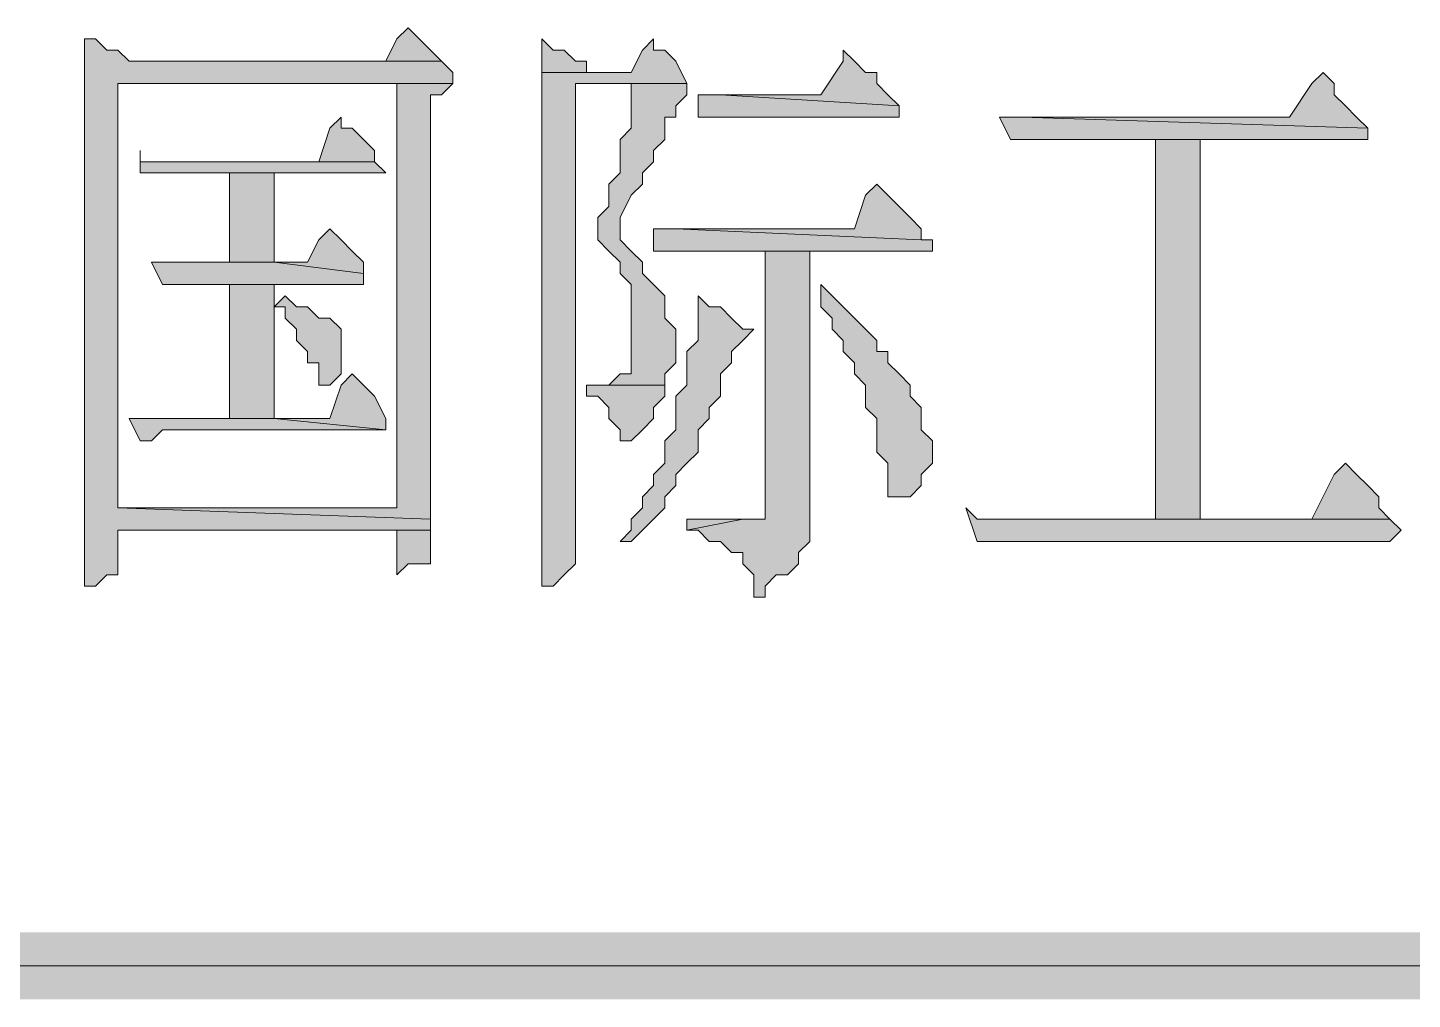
# Model space of a CAD drawing. Header units: millimetres. Extents: x 6 to 291, y 4 to 206.
# Drawn here: x 108.16 to 113.41, y 8.64 to 12.32 of the extents above; entities that cross this region are included whole.
import ezdxf

# ---------------------------------------------------------------- set-up
doc = ezdxf.new("R2010")
doc.units = ezdxf.units.MM
doc.layers.add('C00-00-00', color=7, linetype='Continuous')

msp = doc.modelspace()

# ---------------------------------------------------------------- hatches: boundary and pattern name
at = {"layer": 'C00-00-00'}
h = msp.add_hatch(color=256, dxfattribs=at)
h.dxf.hatch_style = 2
h.paths.add_polyline_path([(109.600997, 12.318999), (109.558664, 12.276666), (109.516331, 12.191999), (108.542664, 12.191999), (109.727997, 12.191999), (109.685664, 12.234333), (109.643331, 12.276666)])
h = msp.add_hatch(color=256, dxfattribs=at)
h.dxf.hatch_style = 2
h.paths.add_polyline_path([(109.600997, 12.318999), (109.558664, 12.276666), (109.516331, 12.191999), (108.542664, 12.191999), (109.727997, 12.191999), (109.685664, 12.234333), (109.643331, 12.276666)])
h = msp.add_hatch(color=256, dxfattribs=at)
h.dxf.hatch_style = 2
h.paths.add_polyline_path([(108.373335, 12.276673), (108.373335, 10.20234), (108.415668, 10.20234), (108.458002, 10.244673), (108.500335, 10.244673), (108.500335, 10.287006), (108.500335, 10.414006), (109.558668, 10.414006), (109.685668, 10.414006), (109.685668, 10.45634), (108.500335, 10.498673), (108.500335, 12.10734), (109.558668, 12.10734), (109.770335, 12.10734), (109.770335, 12.149673), (109.728002, 12.192006), (108.542668, 12.192006), (108.500335, 12.23434), (108.458002, 12.23434), (108.415668, 12.276673)])
h = msp.add_hatch(color=256, dxfattribs=at)
h.dxf.hatch_style = 2
h.paths.add_polyline_path([(108.373335, 12.276673), (108.373335, 10.20234), (108.415668, 10.20234), (108.458002, 10.244673), (108.500335, 10.244673), (108.500335, 10.287006), (108.500335, 10.414006), (109.558668, 10.414006), (109.685668, 10.414006), (109.685668, 10.45634), (108.500335, 10.498673), (108.500335, 12.10734), (109.558668, 12.10734), (109.770335, 12.10734), (109.770335, 12.149673), (109.728002, 12.192006), (108.542668, 12.192006), (108.500335, 12.23434), (108.458002, 12.23434), (108.415668, 12.276673)])
h = msp.add_hatch(color=256, dxfattribs=at)
h.dxf.hatch_style = 2
h.paths.add_polyline_path([(110.109001, 12.276673), (110.109001, 12.149673), (110.278334, 12.149673), (110.278334, 12.192006), (110.236001, 12.192006), (110.193668, 12.23434), (110.151334, 12.23434)])
h = msp.add_hatch(color=256, dxfattribs=at)
h.dxf.hatch_style = 2
h.paths.add_polyline_path([(110.109001, 12.276673), (110.109001, 12.149673), (110.278334, 12.149673), (110.278334, 12.192006), (110.236001, 12.192006), (110.193668, 12.23434), (110.151334, 12.23434)])
h = msp.add_hatch(color=256, dxfattribs=at)
h.dxf.hatch_style = 2
h.paths.add_polyline_path([(110.532336, 12.276673), (110.490003, 12.23434), (110.447669, 12.149673), (110.278336, 12.149673), (110.109003, 12.149673), (110.109003, 10.20234), (110.151336, 10.20234), (110.193669, 10.244673), (110.236003, 10.287006), (110.236003, 12.10734), (110.447669, 12.10734), (110.659336, 12.10734), (110.617003, 12.192006), (110.574669, 12.23434), (110.532336, 12.23434)])
h = msp.add_hatch(color=256, dxfattribs=at)
h.dxf.hatch_style = 2
h.paths.add_polyline_path([(110.532336, 12.276673), (110.490003, 12.23434), (110.447669, 12.149673), (110.278336, 12.149673), (110.109003, 12.149673), (110.109003, 10.20234), (110.151336, 10.20234), (110.193669, 10.244673), (110.236003, 10.287006), (110.236003, 12.10734), (110.447669, 12.10734), (110.659336, 12.10734), (110.617003, 12.192006), (110.574669, 12.23434), (110.532336, 12.23434)])
h = msp.add_hatch(color=256, dxfattribs=at)
h.dxf.hatch_style = 2
h.paths.add_polyline_path([(111.252003, 12.234331), (111.252003, 12.191997), (111.167336, 12.064997), (110.786336, 12.064997), (111.46367, 12.022664), (111.421336, 12.064997), (111.379003, 12.107331), (111.379003, 12.149664), (111.33667, 12.149664), (111.294336, 12.191997)])
h = msp.add_hatch(color=256, dxfattribs=at)
h.dxf.hatch_style = 2
h.paths.add_polyline_path([(111.252003, 12.234331), (111.252003, 12.191997), (111.167336, 12.064997), (110.786336, 12.064997), (111.46367, 12.022664), (111.421336, 12.064997), (111.379003, 12.107331), (111.379003, 12.149664), (111.33667, 12.149664), (111.294336, 12.191997)])
h = msp.add_hatch(color=256, dxfattribs=at)
h.dxf.hatch_style = 2
h.paths.add_polyline_path([(113.072329, 12.149662), (113.029996, 12.107329), (112.945329, 11.980329), (111.929329, 11.980329), (113.241663, 11.937995), (113.199329, 11.980329), (113.156996, 12.022662), (113.114663, 12.064995), (113.114663, 12.107329)])
h = msp.add_hatch(color=256, dxfattribs=at)
h.dxf.hatch_style = 2
h.paths.add_polyline_path([(113.072329, 12.149662), (113.029996, 12.107329), (112.945329, 11.980329), (111.929329, 11.980329), (113.241663, 11.937995), (113.199329, 11.980329), (113.156996, 12.022662), (113.114663, 12.064995), (113.114663, 12.107329)])
h = msp.add_hatch(color=256, dxfattribs=at)
h.dxf.hatch_style = 2
h.paths.add_polyline_path([(109.770335, 12.107336), (109.558668, 12.107336), (109.558668, 10.498669), (108.500335, 10.498669), (109.685668, 10.456336), (109.685668, 12.065002), (109.728001, 12.065002)])
h = msp.add_hatch(color=256, dxfattribs=at)
h.dxf.hatch_style = 2
h.paths.add_polyline_path([(109.770335, 12.107336), (109.558668, 12.107336), (109.558668, 10.498669), (108.500335, 10.498669), (109.685668, 10.456336), (109.685668, 12.065002), (109.728001, 12.065002)])
h = msp.add_hatch(color=256, dxfattribs=at)
h.dxf.hatch_style = 2
h.paths.add_polyline_path([(110.659331, 12.107336), (110.447664, 12.107336), (110.447664, 12.065002), (110.447664, 12.022669), (110.447664, 11.980336), (110.447664, 11.938002), (110.405331, 11.895669), (110.405331, 11.853336), (110.405331, 11.811002), (110.405331, 11.768669), (110.362997, 11.726336), (110.362997, 11.684002), (110.362997, 11.641669), (110.320664, 11.599336), (110.320664, 11.514669), (110.362997, 11.472336), (110.405331, 11.430002), (110.405331, 11.387669), (110.447664, 11.345336), (110.447664, 11.303002), (110.447664, 11.260669), (110.447664, 11.133669), (110.447664, 11.091336), (110.447664, 11.049002), (110.447664, 11.006669), (110.405331, 11.006669), (110.362997, 10.964336), (110.320664, 10.964336), (110.574664, 10.964336), (110.574664, 11.006669), (110.616997, 11.049002), (110.616997, 11.176002), (110.574664, 11.218336), (110.574664, 11.260669), (110.574664, 11.303002), (110.532331, 11.345336), (110.489997, 11.387669), (110.489997, 11.430002), (110.447664, 11.472336), (110.405331, 11.514669), (110.405331, 11.557002), (110.405331, 11.599336), (110.447664, 11.684002), (110.489997, 11.726336), (110.489997, 11.768669), (110.532331, 11.811002), (110.532331, 11.853336), (110.574664, 11.895669), (110.574664, 11.938002), (110.574664, 11.980336), (110.616997, 11.980336), (110.616997, 12.022669), (110.659331, 12.065002)])
h = msp.add_hatch(color=256, dxfattribs=at)
h.dxf.hatch_style = 2
h.paths.add_polyline_path([(110.659331, 12.107336), (110.447664, 12.107336), (110.447664, 12.065002), (110.447664, 12.022669), (110.447664, 11.980336), (110.447664, 11.938002), (110.405331, 11.895669), (110.405331, 11.853336), (110.405331, 11.811002), (110.405331, 11.768669), (110.362997, 11.726336), (110.362997, 11.684002), (110.362997, 11.641669), (110.320664, 11.599336), (110.320664, 11.514669), (110.362997, 11.472336), (110.405331, 11.430002), (110.405331, 11.387669), (110.447664, 11.345336), (110.447664, 11.303002), (110.447664, 11.260669), (110.447664, 11.133669), (110.447664, 11.091336), (110.447664, 11.049002), (110.447664, 11.006669), (110.405331, 11.006669), (110.362997, 10.964336), (110.320664, 10.964336), (110.574664, 10.964336), (110.574664, 11.006669), (110.616997, 11.049002), (110.616997, 11.176002), (110.574664, 11.218336), (110.574664, 11.260669), (110.574664, 11.303002), (110.532331, 11.345336), (110.489997, 11.387669), (110.489997, 11.430002), (110.447664, 11.472336), (110.405331, 11.514669), (110.405331, 11.557002), (110.405331, 11.599336), (110.447664, 11.684002), (110.489997, 11.726336), (110.489997, 11.768669), (110.532331, 11.811002), (110.532331, 11.853336), (110.574664, 11.895669), (110.574664, 11.938002), (110.574664, 11.980336), (110.616997, 11.980336), (110.616997, 12.022669), (110.659331, 12.065002)])
h = msp.add_hatch(color=256, dxfattribs=at)
h.dxf.hatch_style = 2
h.paths.add_polyline_path([(110.701665, 12.06501), (110.701665, 11.980343), (111.421332, 11.980343), (111.463665, 11.980343), (111.463665, 12.022676), (110.786332, 12.06501)])
h = msp.add_hatch(color=256, dxfattribs=at)
h.dxf.hatch_style = 2
h.paths.add_polyline_path([(110.701665, 12.06501), (110.701665, 11.980343), (111.421332, 11.980343), (111.463665, 11.980343), (111.463665, 12.022676), (110.786332, 12.06501)])
h = msp.add_hatch(color=256, dxfattribs=at)
h.dxf.hatch_style = 2
h.paths.add_polyline_path([(109.347, 11.980341), (109.304666, 11.938008), (109.262333, 11.811008), (108.669666, 11.811008), (109.474, 11.811008), (109.474, 11.853341), (109.431666, 11.895674), (109.389333, 11.938008), (109.347, 11.938008)])
h = msp.add_hatch(color=256, dxfattribs=at)
h.dxf.hatch_style = 2
h.paths.add_polyline_path([(109.347, 11.980341), (109.304666, 11.938008), (109.262333, 11.811008), (108.669666, 11.811008), (109.474, 11.811008), (109.474, 11.853341), (109.431666, 11.895674), (109.389333, 11.938008), (109.347, 11.938008)])
h = msp.add_hatch(color=256, dxfattribs=at)
h.dxf.hatch_style = 2
h.paths.add_polyline_path([(111.844667, 11.980341), (111.887, 11.895674), (111.929334, 11.895674), (111.971667, 11.895674), (113.241667, 11.895674), (113.241667, 11.938008), (111.929334, 11.980341), (111.887, 11.980341)])
h = msp.add_hatch(color=256, dxfattribs=at)
h.dxf.hatch_style = 2
h.paths.add_polyline_path([(111.844667, 11.980341), (111.887, 11.895674), (111.929334, 11.895674), (111.971667, 11.895674), (113.241667, 11.895674), (113.241667, 11.938008), (111.929334, 11.980341), (111.887, 11.980341)])
h = msp.add_hatch(color=256, dxfattribs=at)
h.dxf.hatch_style = 2
h.paths.add_polyline_path([(112.606668, 11.895672), (112.437331, 11.895672), (112.437331, 10.456338), (111.802333, 10.456338), (112.606668, 10.456338)])
h = msp.add_hatch(color=256, dxfattribs=at)
h.dxf.hatch_style = 2
h.paths.add_polyline_path([(112.606668, 11.895672), (112.437331, 11.895672), (112.437331, 10.456338), (111.802333, 10.456338), (112.606668, 10.456338)])
h = msp.add_hatch(color=256, dxfattribs=at)
h.dxf.hatch_style = 2
h.paths.add_polyline_path([(108.584998, 11.85333), (108.584998, 11.768663), (109.473998, 11.768663), (109.516332, 11.768663), (109.473998, 11.810997), (108.669665, 11.810997), (108.584998, 11.810997)])
h = msp.add_hatch(color=256, dxfattribs=at)
h.dxf.hatch_style = 2
h.paths.add_polyline_path([(108.584998, 11.85333), (108.584998, 11.768663), (109.473998, 11.768663), (109.516332, 11.768663), (109.473998, 11.810997), (108.669665, 11.810997), (108.584998, 11.810997)])
h = msp.add_hatch(color=256, dxfattribs=at)
h.dxf.hatch_style = 2
h.paths.add_polyline_path([(109.093002, 11.768661), (108.923665, 11.768661), (108.923665, 11.430003), (108.712001, 11.430003), (109.093002, 11.430003)])
h = msp.add_hatch(color=256, dxfattribs=at)
h.dxf.hatch_style = 2
h.paths.add_polyline_path([(109.093002, 11.768661), (108.923665, 11.768661), (108.923665, 11.430003), (108.712001, 11.430003), (109.093002, 11.430003)])
h = msp.add_hatch(color=256, dxfattribs=at)
h.dxf.hatch_style = 2
h.paths.add_polyline_path([(111.378998, 11.726335), (111.336664, 11.684002), (111.294331, 11.557002), (110.616998, 11.557002), (111.548331, 11.514669), (111.548331, 11.557002), (111.505998, 11.599335), (111.463664, 11.641669), (111.421331, 11.684002)])
h = msp.add_hatch(color=256, dxfattribs=at)
h.dxf.hatch_style = 2
h.paths.add_polyline_path([(111.378998, 11.726335), (111.336664, 11.684002), (111.294331, 11.557002), (110.616998, 11.557002), (111.548331, 11.514669), (111.548331, 11.557002), (111.505998, 11.599335), (111.463664, 11.641669), (111.421331, 11.684002)])
h = msp.add_hatch(color=256, dxfattribs=at)
h.dxf.hatch_style = 2
h.paths.add_polyline_path([(109.304665, 11.556998), (109.262332, 11.514665), (109.219999, 11.429998), (109.092999, 11.429998), (109.431665, 11.387665), (109.431665, 11.429998), (109.389332, 11.472331), (109.346999, 11.514665)])
h = msp.add_hatch(color=256, dxfattribs=at)
h.dxf.hatch_style = 2
h.paths.add_polyline_path([(109.304665, 11.556998), (109.262332, 11.514665), (109.219999, 11.429998), (109.092999, 11.429998), (109.431665, 11.387665), (109.431665, 11.429998), (109.389332, 11.472331), (109.346999, 11.514665)])
h = msp.add_hatch(color=256, dxfattribs=at)
h.dxf.hatch_style = 2
h.paths.add_polyline_path([(110.532336, 11.556998), (110.532336, 11.472331), (111.548336, 11.472331), (111.590669, 11.472331), (111.590669, 11.514665), (111.548336, 11.514665), (110.617003, 11.556998)])
h = msp.add_hatch(color=256, dxfattribs=at)
h.dxf.hatch_style = 2
h.paths.add_polyline_path([(110.532336, 11.556998), (110.532336, 11.472331), (111.548336, 11.472331), (111.590669, 11.472331), (111.590669, 11.514665), (111.548336, 11.514665), (110.617003, 11.556998)])
h = msp.add_hatch(color=256, dxfattribs=at)
h.dxf.hatch_style = 2
h.paths.add_polyline_path([(111.125, 11.472329), (110.955667, 11.472329), (110.955667, 10.498663), (110.955667, 10.456329), (110.871, 10.456329), (110.659333, 10.413996), (110.701667, 10.413996), (110.744, 10.371663), (110.786333, 10.371663), (110.828667, 10.329329), (110.871, 10.329329), (110.871, 10.286996), (110.913333, 10.244663), (110.913333, 10.202329), (110.913333, 10.159996), (110.955667, 10.159996), (110.955667, 10.202329), (110.998, 10.244663), (111.040333, 10.244663), (111.082667, 10.286996), (111.082667, 10.329329), (111.125, 10.371663)])
h = msp.add_hatch(color=256, dxfattribs=at)
h.dxf.hatch_style = 2
h.paths.add_polyline_path([(111.125, 11.472329), (110.955667, 11.472329), (110.955667, 10.498663), (110.955667, 10.456329), (110.871, 10.456329), (110.659333, 10.413996), (110.701667, 10.413996), (110.744, 10.371663), (110.786333, 10.371663), (110.828667, 10.329329), (110.871, 10.329329), (110.871, 10.286996), (110.913333, 10.244663), (110.913333, 10.202329), (110.913333, 10.159996), (110.955667, 10.159996), (110.955667, 10.202329), (110.998, 10.244663), (111.040333, 10.244663), (111.082667, 10.286996), (111.082667, 10.329329), (111.125, 10.371663)])
h = msp.add_hatch(color=256, dxfattribs=at)
h.dxf.hatch_style = 2
h.paths.add_polyline_path([(108.627333, 11.430003), (108.669666, 11.345336), (108.711999, 11.345336), (109.431666, 11.345336), (109.431666, 11.38767), (109.092999, 11.430003)])
h = msp.add_hatch(color=256, dxfattribs=at)
h.dxf.hatch_style = 2
h.paths.add_polyline_path([(108.627333, 11.430003), (108.669666, 11.345336), (108.711999, 11.345336), (109.431666, 11.345336), (109.431666, 11.38767), (109.092999, 11.430003)])
h = msp.add_hatch(color=256, dxfattribs=at)
h.dxf.hatch_style = 2
h.paths.add_polyline_path([(109.093002, 11.345334), (108.923665, 11.345334), (108.923665, 10.837339), (108.627333, 10.837339), (109.093002, 10.837339)])
h = msp.add_hatch(color=256, dxfattribs=at)
h.dxf.hatch_style = 2
h.paths.add_polyline_path([(109.093002, 11.345334), (108.923665, 11.345334), (108.923665, 10.837339), (108.627333, 10.837339), (109.093002, 10.837339)])
h = msp.add_hatch(color=256, dxfattribs=at)
h.dxf.hatch_style = 2
h.paths.add_polyline_path([(109.135336, 11.303008), (109.093003, 11.260675), (109.135336, 11.260675), (109.135336, 11.218342), (109.17767, 11.176008), (109.17767, 11.133675), (109.220003, 11.091342), (109.220003, 11.049008), (109.262336, 11.049008), (109.262336, 11.006675), (109.262336, 10.964342), (109.30467, 10.964342), (109.347003, 11.006675), (109.347003, 11.133675), (109.347003, 11.176008), (109.30467, 11.218342), (109.262336, 11.218342), (109.220003, 11.260675), (109.17767, 11.260675)])
h = msp.add_hatch(color=256, dxfattribs=at)
h.dxf.hatch_style = 2
h.paths.add_polyline_path([(109.135336, 11.303008), (109.093003, 11.260675), (109.135336, 11.260675), (109.135336, 11.218342), (109.17767, 11.176008), (109.17767, 11.133675), (109.220003, 11.091342), (109.220003, 11.049008), (109.262336, 11.049008), (109.262336, 11.006675), (109.262336, 10.964342), (109.30467, 10.964342), (109.347003, 11.006675), (109.347003, 11.133675), (109.347003, 11.176008), (109.30467, 11.218342), (109.262336, 11.218342), (109.220003, 11.260675), (109.17767, 11.260675)])
h = msp.add_hatch(color=256, dxfattribs=at)
h.dxf.hatch_style = 2
h.paths.add_polyline_path([(110.701665, 11.303008), (110.701665, 11.218342), (110.701665, 11.176008), (110.701665, 11.133675), (110.659332, 11.091342), (110.659332, 11.049008), (110.659332, 11.006675), (110.659332, 10.964342), (110.616998, 10.922008), (110.616998, 10.879675), (110.616998, 10.837342), (110.616998, 10.795008), (110.574665, 10.752675), (110.574665, 10.710342), (110.574665, 10.668008), (110.532332, 10.625675), (110.532332, 10.583342), (110.489998, 10.541008), (110.489998, 10.498675), (110.447665, 10.456342), (110.447665, 10.414008), (110.405332, 10.371675), (110.447665, 10.371675), (110.489998, 10.414008), (110.532332, 10.456342), (110.574665, 10.498675), (110.574665, 10.541008), (110.616998, 10.583342), (110.616998, 10.625675), (110.659332, 10.668008), (110.701665, 10.710342), (110.701665, 10.752675), (110.701665, 10.795008), (110.743998, 10.837342), (110.743998, 10.879675), (110.786332, 10.922008), (110.786332, 10.964342), (110.786332, 11.006675), (110.828665, 11.049008), (110.828665, 11.091342), (110.870998, 11.133675), (110.913332, 11.176008), (110.870998, 11.176008), (110.828665, 11.218342), (110.786332, 11.260675), (110.743998, 11.260675)])
h = msp.add_hatch(color=256, dxfattribs=at)
h.dxf.hatch_style = 2
h.paths.add_polyline_path([(110.701665, 11.303008), (110.701665, 11.218342), (110.701665, 11.176008), (110.701665, 11.133675), (110.659332, 11.091342), (110.659332, 11.049008), (110.659332, 11.006675), (110.659332, 10.964342), (110.616998, 10.922008), (110.616998, 10.879675), (110.616998, 10.837342), (110.616998, 10.795008), (110.574665, 10.752675), (110.574665, 10.710342), (110.574665, 10.668008), (110.532332, 10.625675), (110.532332, 10.583342), (110.489998, 10.541008), (110.489998, 10.498675), (110.447665, 10.456342), (110.447665, 10.414008), (110.405332, 10.371675), (110.447665, 10.371675), (110.489998, 10.414008), (110.532332, 10.456342), (110.574665, 10.498675), (110.574665, 10.541008), (110.616998, 10.583342), (110.616998, 10.625675), (110.659332, 10.668008), (110.701665, 10.710342), (110.701665, 10.752675), (110.701665, 10.795008), (110.743998, 10.837342), (110.743998, 10.879675), (110.786332, 10.922008), (110.786332, 10.964342), (110.786332, 11.006675), (110.828665, 11.049008), (110.828665, 11.091342), (110.870998, 11.133675), (110.913332, 11.176008), (110.870998, 11.176008), (110.828665, 11.218342), (110.786332, 11.260675), (110.743998, 11.260675)])
h = msp.add_hatch(color=256, dxfattribs=at)
h.dxf.hatch_style = 2
h.paths.add_polyline_path([(111.167334, 11.345334), (111.167334, 11.303001), (111.167334, 11.260668), (111.209668, 11.218334), (111.209668, 11.176001), (111.252001, 11.133668), (111.252001, 11.091334), (111.294334, 11.049001), (111.294334, 11.006668), (111.336668, 10.964334), (111.336668, 10.922001), (111.336668, 10.879668), (111.379001, 10.837334), (111.379001, 10.795001), (111.379001, 10.752668), (111.379001, 10.710334), (111.421334, 10.668001), (111.421334, 10.583334), (111.421334, 10.541001), (111.463668, 10.541001), (111.506001, 10.541001), (111.548334, 10.583334), (111.548334, 10.625668), (111.590668, 10.668001), (111.590668, 10.752668), (111.548334, 10.795001), (111.548334, 10.837334), (111.548334, 10.879668), (111.506001, 10.922001), (111.506001, 10.964334), (111.463668, 11.006668), (111.421334, 11.049001), (111.421334, 11.091334), (111.379001, 11.091334), (111.379001, 11.133668), (111.336668, 11.176001), (111.294334, 11.218334), (111.252001, 11.260668), (111.209668, 11.303001)])
h = msp.add_hatch(color=256, dxfattribs=at)
h.dxf.hatch_style = 2
h.paths.add_polyline_path([(111.167334, 11.345334), (111.167334, 11.303001), (111.167334, 11.260668), (111.209668, 11.218334), (111.209668, 11.176001), (111.252001, 11.133668), (111.252001, 11.091334), (111.294334, 11.049001), (111.294334, 11.006668), (111.336668, 10.964334), (111.336668, 10.922001), (111.336668, 10.879668), (111.379001, 10.837334), (111.379001, 10.795001), (111.379001, 10.752668), (111.379001, 10.710334), (111.421334, 10.668001), (111.421334, 10.583334), (111.421334, 10.541001), (111.463668, 10.541001), (111.506001, 10.541001), (111.548334, 10.583334), (111.548334, 10.625668), (111.590668, 10.668001), (111.590668, 10.752668), (111.548334, 10.795001), (111.548334, 10.837334), (111.548334, 10.879668), (111.506001, 10.922001), (111.506001, 10.964334), (111.463668, 11.006668), (111.421334, 11.049001), (111.421334, 11.091334), (111.379001, 11.091334), (111.379001, 11.133668), (111.336668, 11.176001), (111.294334, 11.218334), (111.252001, 11.260668), (111.209668, 11.303001)])
h = msp.add_hatch(color=256, dxfattribs=at)
h.dxf.hatch_style = 2
h.paths.add_polyline_path([(109.389334, 11.006676), (109.347001, 10.964343), (109.304667, 10.837343), (109.093001, 10.837343), (109.516334, 10.79501), (109.516334, 10.837343), (109.474001, 10.92201), (109.431667, 10.964343)])
h = msp.add_hatch(color=256, dxfattribs=at)
h.dxf.hatch_style = 2
h.paths.add_polyline_path([(109.389334, 11.006676), (109.347001, 10.964343), (109.304667, 10.837343), (109.093001, 10.837343), (109.516334, 10.79501), (109.516334, 10.837343), (109.474001, 10.92201), (109.431667, 10.964343)])
h = msp.add_hatch(color=256, dxfattribs=at)
h.dxf.hatch_style = 2
h.paths.add_polyline_path([(110.27833, 10.964334), (110.27833, 10.922001), (110.320663, 10.922001), (110.362997, 10.879667), (110.362997, 10.837334), (110.40533, 10.795001), (110.40533, 10.752667), (110.447663, 10.752667), (110.489997, 10.795001), (110.53233, 10.837334), (110.53233, 10.879667), (110.574663, 10.922001), (110.574663, 10.964334), (110.320663, 10.964334)])
h = msp.add_hatch(color=256, dxfattribs=at)
h.dxf.hatch_style = 2
h.paths.add_polyline_path([(110.27833, 10.964334), (110.27833, 10.922001), (110.320663, 10.922001), (110.362997, 10.879667), (110.362997, 10.837334), (110.40533, 10.795001), (110.40533, 10.752667), (110.447663, 10.752667), (110.489997, 10.795001), (110.53233, 10.837334), (110.53233, 10.879667), (110.574663, 10.922001), (110.574663, 10.964334), (110.320663, 10.964334)])
h = msp.add_hatch(color=256, dxfattribs=at)
h.dxf.hatch_style = 2
h.paths.add_polyline_path([(108.542664, 10.837339), (108.584997, 10.752672), (108.627331, 10.752672), (108.669664, 10.795006), (109.516331, 10.795006), (109.092997, 10.837339)])
h = msp.add_hatch(color=256, dxfattribs=at)
h.dxf.hatch_style = 2
h.paths.add_polyline_path([(108.542664, 10.837339), (108.584997, 10.752672), (108.627331, 10.752672), (108.669664, 10.795006), (109.516331, 10.795006), (109.092997, 10.837339)])
h = msp.add_hatch(color=256, dxfattribs=at)
h.dxf.hatch_style = 2
h.paths.add_polyline_path([(113.156998, 10.668002), (113.114665, 10.625669), (113.029998, 10.456335), (112.606665, 10.456335), (113.326331, 10.456335), (113.283998, 10.498669), (113.283998, 10.541002), (113.241665, 10.583335), (113.199331, 10.625669)])
h = msp.add_hatch(color=256, dxfattribs=at)
h.dxf.hatch_style = 2
h.paths.add_polyline_path([(113.156998, 10.668002), (113.114665, 10.625669), (113.029998, 10.456335), (112.606665, 10.456335), (113.326331, 10.456335), (113.283998, 10.498669), (113.283998, 10.541002), (113.241665, 10.583335), (113.199331, 10.625669)])
h = msp.add_hatch(color=256, dxfattribs=at)
h.dxf.hatch_style = 2
h.paths.add_polyline_path([(110.659331, 10.456338), (110.659331, 10.413996), (110.871002, 10.456338), (110.786334, 10.456338), (110.743999, 10.456338)])
h = msp.add_hatch(color=256, dxfattribs=at)
h.dxf.hatch_style = 2
h.paths.add_polyline_path([(110.659331, 10.456338), (110.659331, 10.413996), (110.871002, 10.456338), (110.786334, 10.456338), (110.743999, 10.456338)])
h = msp.add_hatch(color=256, dxfattribs=at)
h.dxf.hatch_style = 2
h.paths.add_polyline_path([(111.717664, 10.498665), (111.759997, 10.371665), (111.802331, 10.371665), (113.326331, 10.371665), (113.368664, 10.413998), (113.326331, 10.456331), (111.759997, 10.456331)])
h = msp.add_hatch(color=256, dxfattribs=at)
h.dxf.hatch_style = 2
h.paths.add_polyline_path([(111.717664, 10.498665), (111.759997, 10.371665), (111.802331, 10.371665), (113.326331, 10.371665), (113.368664, 10.413998), (113.326331, 10.456331), (111.759997, 10.456331)])
h = msp.add_hatch(color=256, dxfattribs=at)
h.dxf.hatch_style = 2
h.paths.add_polyline_path([(109.685666, 10.413996), (109.558666, 10.413996), (109.558666, 10.286996), (109.558666, 10.244663), (109.600999, 10.286996), (109.643333, 10.286996), (109.685666, 10.286996), (109.685666, 10.329329)])
h = msp.add_hatch(color=256, dxfattribs=at)
h.dxf.hatch_style = 2
h.paths.add_polyline_path([(109.685666, 10.413996), (109.558666, 10.413996), (109.558666, 10.286996), (109.558666, 10.244663), (109.600999, 10.286996), (109.643333, 10.286996), (109.685666, 10.286996), (109.685666, 10.329329)])
h = msp.add_hatch(color=256, dxfattribs=at)
h.dxf.hatch_style = 2
h.paths.add_polyline_path([(286.469659, 8.636004), (286.173327, 8.89001), (17.653, 8.636004)])
h = msp.add_hatch(color=256, dxfattribs=at)
h.dxf.hatch_style = 2
h.paths.add_polyline_path([(286.173327, 8.89001), (17.653, 8.636004), (17.907, 8.89001)])
h = msp.add_hatch(color=256, dxfattribs=at)
h.dxf.hatch_style = 2
h.paths.add_polyline_path([(101.388337, 8.847667), (101.388337, 8.67833), (286.342664, 8.847667)])
h = msp.add_hatch(color=256, dxfattribs=at)
h.dxf.hatch_style = 2
h.paths.add_polyline_path([(101.388337, 8.67833), (286.342664, 8.847667), (286.342664, 8.67833)])

# ---------------------------------------------------------------- linework, layer by layer
at = {"layer": 'C00-00-00', "lineweight": 13}
for points in [[(109.600997, 12.318999), (109.558664, 12.276666), (109.516331, 12.191999), (108.542664, 12.191999), (109.727997, 12.191999), (109.685664, 12.234333), (109.643331, 12.276666)], [(109.600997, 12.318999), (109.558664, 12.276666), (109.516331, 12.191999), (108.542664, 12.191999), (109.727997, 12.191999), (109.685664, 12.234333), (109.643331, 12.276666)], [(108.373335, 12.276673), (108.373335, 10.20234), (108.415668, 10.20234), (108.458002, 10.244673), (108.500335, 10.244673), (108.500335, 10.287006), (108.500335, 10.414006), (109.558668, 10.414006), (109.685668, 10.414006), (109.685668, 10.45634), (108.500335, 10.498673), (108.500335, 12.10734), (109.558668, 12.10734), (109.770335, 12.10734), (109.770335, 12.149673), (109.728002, 12.192006), (108.542668, 12.192006), (108.500335, 12.23434), (108.458002, 12.23434), (108.415668, 12.276673)], [(108.373335, 12.276673), (108.373335, 10.20234), (108.415668, 10.20234), (108.458002, 10.244673), (108.500335, 10.244673), (108.500335, 10.287006), (108.500335, 10.414006), (109.558668, 10.414006), (109.685668, 10.414006), (109.685668, 10.45634), (108.500335, 10.498673), (108.500335, 12.10734), (109.558668, 12.10734), (109.770335, 12.10734), (109.770335, 12.149673), (109.728002, 12.192006), (108.542668, 12.192006), (108.500335, 12.23434), (108.458002, 12.23434), (108.415668, 12.276673)], [(110.109001, 12.276673), (110.109001, 12.149673), (110.278334, 12.149673), (110.278334, 12.192006), (110.236001, 12.192006), (110.193668, 12.23434), (110.151334, 12.23434)], [(110.109001, 12.276673), (110.109001, 12.149673), (110.278334, 12.149673), (110.278334, 12.192006), (110.236001, 12.192006), (110.193668, 12.23434), (110.151334, 12.23434)], [(110.532336, 12.276673), (110.490003, 12.23434), (110.447669, 12.149673), (110.278336, 12.149673), (110.109003, 12.149673), (110.109003, 10.20234), (110.151336, 10.20234), (110.193669, 10.244673), (110.236003, 10.287006), (110.236003, 12.10734), (110.447669, 12.10734), (110.659336, 12.10734), (110.617003, 12.192006), (110.574669, 12.23434), (110.532336, 12.23434)], [(110.532336, 12.276673), (110.490003, 12.23434), (110.447669, 12.149673), (110.278336, 12.149673), (110.109003, 12.149673), (110.109003, 10.20234), (110.151336, 10.20234), (110.193669, 10.244673), (110.236003, 10.287006), (110.236003, 12.10734), (110.447669, 12.10734), (110.659336, 12.10734), (110.617003, 12.192006), (110.574669, 12.23434), (110.532336, 12.23434)], [(111.252003, 12.234331), (111.252003, 12.191997), (111.167336, 12.064997), (110.786336, 12.064997), (111.46367, 12.022664), (111.421336, 12.064997), (111.379003, 12.107331), (111.379003, 12.149664), (111.33667, 12.149664), (111.294336, 12.191997)], [(111.252003, 12.234331), (111.252003, 12.191997), (111.167336, 12.064997), (110.786336, 12.064997), (111.46367, 12.022664), (111.421336, 12.064997), (111.379003, 12.107331), (111.379003, 12.149664), (111.33667, 12.149664), (111.294336, 12.191997)], [(113.072329, 12.149662), (113.029996, 12.107329), (112.945329, 11.980329), (111.929329, 11.980329), (113.241663, 11.937995), (113.199329, 11.980329), (113.156996, 12.022662), (113.114663, 12.064995), (113.114663, 12.107329)], [(113.072329, 12.149662), (113.029996, 12.107329), (112.945329, 11.980329), (111.929329, 11.980329), (113.241663, 11.937995), (113.199329, 11.980329), (113.156996, 12.022662), (113.114663, 12.064995), (113.114663, 12.107329)], [(109.770335, 12.107336), (109.558668, 12.107336), (109.558668, 10.498669), (108.500335, 10.498669), (109.685668, 10.456336), (109.685668, 12.065002), (109.728001, 12.065002)], [(109.770335, 12.107336), (109.558668, 12.107336), (109.558668, 10.498669), (108.500335, 10.498669), (109.685668, 10.456336), (109.685668, 12.065002), (109.728001, 12.065002)], [(110.659331, 12.107336), (110.447664, 12.107336), (110.447664, 12.065002), (110.447664, 12.022669), (110.447664, 11.980336), (110.447664, 11.938002), (110.405331, 11.895669), (110.405331, 11.853336), (110.405331, 11.811002), (110.405331, 11.768669), (110.362997, 11.726336), (110.362997, 11.684002), (110.362997, 11.641669), (110.320664, 11.599336), (110.320664, 11.514669), (110.362997, 11.472336), (110.405331, 11.430002), (110.405331, 11.387669), (110.447664, 11.345336), (110.447664, 11.303002), (110.447664, 11.260669), (110.447664, 11.133669), (110.447664, 11.091336), (110.447664, 11.049002), (110.447664, 11.006669), (110.405331, 11.006669), (110.362997, 10.964336), (110.320664, 10.964336), (110.574664, 10.964336), (110.574664, 11.006669), (110.616997, 11.049002), (110.616997, 11.176002), (110.574664, 11.218336), (110.574664, 11.260669), (110.574664, 11.303002), (110.532331, 11.345336), (110.489997, 11.387669), (110.489997, 11.430002), (110.447664, 11.472336), (110.405331, 11.514669), (110.405331, 11.557002), (110.405331, 11.599336), (110.447664, 11.684002), (110.489997, 11.726336), (110.489997, 11.768669), (110.532331, 11.811002), (110.532331, 11.853336), (110.574664, 11.895669), (110.574664, 11.938002), (110.574664, 11.980336), (110.616997, 11.980336), (110.616997, 12.022669), (110.659331, 12.065002)], [(110.659331, 12.107336), (110.447664, 12.107336), (110.447664, 12.065002), (110.447664, 12.022669), (110.447664, 11.980336), (110.447664, 11.938002), (110.405331, 11.895669), (110.405331, 11.853336), (110.405331, 11.811002), (110.405331, 11.768669), (110.362997, 11.726336), (110.362997, 11.684002), (110.362997, 11.641669), (110.320664, 11.599336), (110.320664, 11.514669), (110.362997, 11.472336), (110.405331, 11.430002), (110.405331, 11.387669), (110.447664, 11.345336), (110.447664, 11.303002), (110.447664, 11.260669), (110.447664, 11.133669), (110.447664, 11.091336), (110.447664, 11.049002), (110.447664, 11.006669), (110.405331, 11.006669), (110.362997, 10.964336), (110.320664, 10.964336), (110.574664, 10.964336), (110.574664, 11.006669), (110.616997, 11.049002), (110.616997, 11.176002), (110.574664, 11.218336), (110.574664, 11.260669), (110.574664, 11.303002), (110.532331, 11.345336), (110.489997, 11.387669), (110.489997, 11.430002), (110.447664, 11.472336), (110.405331, 11.514669), (110.405331, 11.557002), (110.405331, 11.599336), (110.447664, 11.684002), (110.489997, 11.726336), (110.489997, 11.768669), (110.532331, 11.811002), (110.532331, 11.853336), (110.574664, 11.895669), (110.574664, 11.938002), (110.574664, 11.980336), (110.616997, 11.980336), (110.616997, 12.022669), (110.659331, 12.065002)], [(110.701665, 12.06501), (110.701665, 11.980343), (111.421332, 11.980343), (111.463665, 11.980343), (111.463665, 12.022676), (110.786332, 12.06501)], [(110.701665, 12.06501), (110.701665, 11.980343), (111.421332, 11.980343), (111.463665, 11.980343), (111.463665, 12.022676), (110.786332, 12.06501)], [(109.347, 11.980341), (109.304666, 11.938008), (109.262333, 11.811008), (108.669666, 11.811008), (109.474, 11.811008), (109.474, 11.853341), (109.431666, 11.895674), (109.389333, 11.938008), (109.347, 11.938008)], [(109.347, 11.980341), (109.304666, 11.938008), (109.262333, 11.811008), (108.669666, 11.811008), (109.474, 11.811008), (109.474, 11.853341), (109.431666, 11.895674), (109.389333, 11.938008), (109.347, 11.938008)], [(111.844667, 11.980341), (111.887, 11.895674), (111.929334, 11.895674), (111.971667, 11.895674), (113.241667, 11.895674), (113.241667, 11.938008), (111.929334, 11.980341), (111.887, 11.980341)], [(111.844667, 11.980341), (111.887, 11.895674), (111.929334, 11.895674), (111.971667, 11.895674), (113.241667, 11.895674), (113.241667, 11.938008), (111.929334, 11.980341), (111.887, 11.980341)], [(112.606668, 11.895672), (112.437331, 11.895672), (112.437331, 10.456338), (111.802333, 10.456338), (112.606668, 10.456338)], [(112.606668, 11.895672), (112.437331, 11.895672), (112.437331, 10.456338), (111.802333, 10.456338), (112.606668, 10.456338)], [(108.584998, 11.85333), (108.584998, 11.768663), (109.473998, 11.768663), (109.516332, 11.768663), (109.473998, 11.810997), (108.669665, 11.810997), (108.584998, 11.810997)], [(108.584998, 11.85333), (108.584998, 11.768663), (109.473998, 11.768663), (109.516332, 11.768663), (109.473998, 11.810997), (108.669665, 11.810997), (108.584998, 11.810997)], [(109.093002, 11.768661), (108.923665, 11.768661), (108.923665, 11.430003), (108.712001, 11.430003), (109.093002, 11.430003)], [(109.093002, 11.768661), (108.923665, 11.768661), (108.923665, 11.430003), (108.712001, 11.430003), (109.093002, 11.430003)], [(111.378998, 11.726335), (111.336664, 11.684002), (111.294331, 11.557002), (110.616998, 11.557002), (111.548331, 11.514669), (111.548331, 11.557002), (111.505998, 11.599335), (111.463664, 11.641669), (111.421331, 11.684002)], [(111.378998, 11.726335), (111.336664, 11.684002), (111.294331, 11.557002), (110.616998, 11.557002), (111.548331, 11.514669), (111.548331, 11.557002), (111.505998, 11.599335), (111.463664, 11.641669), (111.421331, 11.684002)], [(109.304665, 11.556998), (109.262332, 11.514665), (109.219999, 11.429998), (109.092999, 11.429998), (109.431665, 11.387665), (109.431665, 11.429998), (109.389332, 11.472331), (109.346999, 11.514665)], [(109.304665, 11.556998), (109.262332, 11.514665), (109.219999, 11.429998), (109.092999, 11.429998), (109.431665, 11.387665), (109.431665, 11.429998), (109.389332, 11.472331), (109.346999, 11.514665)], [(110.532336, 11.556998), (110.532336, 11.472331), (111.548336, 11.472331), (111.590669, 11.472331), (111.590669, 11.514665), (111.548336, 11.514665), (110.617003, 11.556998)], [(110.532336, 11.556998), (110.532336, 11.472331), (111.548336, 11.472331), (111.590669, 11.472331), (111.590669, 11.514665), (111.548336, 11.514665), (110.617003, 11.556998)], [(111.125, 11.472329), (110.955667, 11.472329), (110.955667, 10.498663), (110.955667, 10.456329), (110.871, 10.456329), (110.659333, 10.413996), (110.701667, 10.413996), (110.744, 10.371663), (110.786333, 10.371663), (110.828667, 10.329329), (110.871, 10.329329), (110.871, 10.286996), (110.913333, 10.244663), (110.913333, 10.202329), (110.913333, 10.159996), (110.955667, 10.159996), (110.955667, 10.202329), (110.998, 10.244663), (111.040333, 10.244663), (111.082667, 10.286996), (111.082667, 10.329329), (111.125, 10.371663)], [(111.125, 11.472329), (110.955667, 11.472329), (110.955667, 10.498663), (110.955667, 10.456329), (110.871, 10.456329), (110.659333, 10.413996), (110.701667, 10.413996), (110.744, 10.371663), (110.786333, 10.371663), (110.828667, 10.329329), (110.871, 10.329329), (110.871, 10.286996), (110.913333, 10.244663), (110.913333, 10.202329), (110.913333, 10.159996), (110.955667, 10.159996), (110.955667, 10.202329), (110.998, 10.244663), (111.040333, 10.244663), (111.082667, 10.286996), (111.082667, 10.329329), (111.125, 10.371663)], [(108.627333, 11.430003), (108.669666, 11.345336), (108.711999, 11.345336), (109.431666, 11.345336), (109.431666, 11.38767), (109.092999, 11.430003)], [(108.627333, 11.430003), (108.669666, 11.345336), (108.711999, 11.345336), (109.431666, 11.345336), (109.431666, 11.38767), (109.092999, 11.430003)], [(109.093002, 11.345334), (108.923665, 11.345334), (108.923665, 10.837339), (108.627333, 10.837339), (109.093002, 10.837339)], [(109.093002, 11.345334), (108.923665, 11.345334), (108.923665, 10.837339), (108.627333, 10.837339), (109.093002, 10.837339)], [(109.135336, 11.303008), (109.093003, 11.260675), (109.135336, 11.260675), (109.135336, 11.218342), (109.17767, 11.176008), (109.17767, 11.133675), (109.220003, 11.091342), (109.220003, 11.049008), (109.262336, 11.049008), (109.262336, 11.006675), (109.262336, 10.964342), (109.30467, 10.964342), (109.347003, 11.006675), (109.347003, 11.133675), (109.347003, 11.176008), (109.30467, 11.218342), (109.262336, 11.218342), (109.220003, 11.260675), (109.17767, 11.260675)], [(109.135336, 11.303008), (109.093003, 11.260675), (109.135336, 11.260675), (109.135336, 11.218342), (109.17767, 11.176008), (109.17767, 11.133675), (109.220003, 11.091342), (109.220003, 11.049008), (109.262336, 11.049008), (109.262336, 11.006675), (109.262336, 10.964342), (109.30467, 10.964342), (109.347003, 11.006675), (109.347003, 11.133675), (109.347003, 11.176008), (109.30467, 11.218342), (109.262336, 11.218342), (109.220003, 11.260675), (109.17767, 11.260675)], [(110.701665, 11.303008), (110.701665, 11.218342), (110.701665, 11.176008), (110.701665, 11.133675), (110.659332, 11.091342), (110.659332, 11.049008), (110.659332, 11.006675), (110.659332, 10.964342), (110.616998, 10.922008), (110.616998, 10.879675), (110.616998, 10.837342), (110.616998, 10.795008), (110.574665, 10.752675), (110.574665, 10.710342), (110.574665, 10.668008), (110.532332, 10.625675), (110.532332, 10.583342), (110.489998, 10.541008), (110.489998, 10.498675), (110.447665, 10.456342), (110.447665, 10.414008), (110.405332, 10.371675), (110.447665, 10.371675), (110.489998, 10.414008), (110.532332, 10.456342), (110.574665, 10.498675), (110.574665, 10.541008), (110.616998, 10.583342), (110.616998, 10.625675), (110.659332, 10.668008), (110.701665, 10.710342), (110.701665, 10.752675), (110.701665, 10.795008), (110.743998, 10.837342), (110.743998, 10.879675), (110.786332, 10.922008), (110.786332, 10.964342), (110.786332, 11.006675), (110.828665, 11.049008), (110.828665, 11.091342), (110.870998, 11.133675), (110.913332, 11.176008), (110.870998, 11.176008), (110.828665, 11.218342), (110.786332, 11.260675), (110.743998, 11.260675)], [(110.701665, 11.303008), (110.701665, 11.218342), (110.701665, 11.176008), (110.701665, 11.133675), (110.659332, 11.091342), (110.659332, 11.049008), (110.659332, 11.006675), (110.659332, 10.964342), (110.616998, 10.922008), (110.616998, 10.879675), (110.616998, 10.837342), (110.616998, 10.795008), (110.574665, 10.752675), (110.574665, 10.710342), (110.574665, 10.668008), (110.532332, 10.625675), (110.532332, 10.583342), (110.489998, 10.541008), (110.489998, 10.498675), (110.447665, 10.456342), (110.447665, 10.414008), (110.405332, 10.371675), (110.447665, 10.371675), (110.489998, 10.414008), (110.532332, 10.456342), (110.574665, 10.498675), (110.574665, 10.541008), (110.616998, 10.583342), (110.616998, 10.625675), (110.659332, 10.668008), (110.701665, 10.710342), (110.701665, 10.752675), (110.701665, 10.795008), (110.743998, 10.837342), (110.743998, 10.879675), (110.786332, 10.922008), (110.786332, 10.964342), (110.786332, 11.006675), (110.828665, 11.049008), (110.828665, 11.091342), (110.870998, 11.133675), (110.913332, 11.176008), (110.870998, 11.176008), (110.828665, 11.218342), (110.786332, 11.260675), (110.743998, 11.260675)], [(111.167334, 11.345334), (111.167334, 11.303001), (111.167334, 11.260668), (111.209668, 11.218334), (111.209668, 11.176001), (111.252001, 11.133668), (111.252001, 11.091334), (111.294334, 11.049001), (111.294334, 11.006668), (111.336668, 10.964334), (111.336668, 10.922001), (111.336668, 10.879668), (111.379001, 10.837334), (111.379001, 10.795001), (111.379001, 10.752668), (111.379001, 10.710334), (111.421334, 10.668001), (111.421334, 10.583334), (111.421334, 10.541001), (111.463668, 10.541001), (111.506001, 10.541001), (111.548334, 10.583334), (111.548334, 10.625668), (111.590668, 10.668001), (111.590668, 10.752668), (111.548334, 10.795001), (111.548334, 10.837334), (111.548334, 10.879668), (111.506001, 10.922001), (111.506001, 10.964334), (111.463668, 11.006668), (111.421334, 11.049001), (111.421334, 11.091334), (111.379001, 11.091334), (111.379001, 11.133668), (111.336668, 11.176001), (111.294334, 11.218334), (111.252001, 11.260668), (111.209668, 11.303001)], [(111.167334, 11.345334), (111.167334, 11.303001), (111.167334, 11.260668), (111.209668, 11.218334), (111.209668, 11.176001), (111.252001, 11.133668), (111.252001, 11.091334), (111.294334, 11.049001), (111.294334, 11.006668), (111.336668, 10.964334), (111.336668, 10.922001), (111.336668, 10.879668), (111.379001, 10.837334), (111.379001, 10.795001), (111.379001, 10.752668), (111.379001, 10.710334), (111.421334, 10.668001), (111.421334, 10.583334), (111.421334, 10.541001), (111.463668, 10.541001), (111.506001, 10.541001), (111.548334, 10.583334), (111.548334, 10.625668), (111.590668, 10.668001), (111.590668, 10.752668), (111.548334, 10.795001), (111.548334, 10.837334), (111.548334, 10.879668), (111.506001, 10.922001), (111.506001, 10.964334), (111.463668, 11.006668), (111.421334, 11.049001), (111.421334, 11.091334), (111.379001, 11.091334), (111.379001, 11.133668), (111.336668, 11.176001), (111.294334, 11.218334), (111.252001, 11.260668), (111.209668, 11.303001)], [(109.389334, 11.006676), (109.347001, 10.964343), (109.304667, 10.837343), (109.093001, 10.837343), (109.516334, 10.79501), (109.516334, 10.837343), (109.474001, 10.92201), (109.431667, 10.964343)], [(109.389334, 11.006676), (109.347001, 10.964343), (109.304667, 10.837343), (109.093001, 10.837343), (109.516334, 10.79501), (109.516334, 10.837343), (109.474001, 10.92201), (109.431667, 10.964343)], [(110.27833, 10.964334), (110.27833, 10.922001), (110.320663, 10.922001), (110.362997, 10.879667), (110.362997, 10.837334), (110.40533, 10.795001), (110.40533, 10.752667), (110.447663, 10.752667), (110.489997, 10.795001), (110.53233, 10.837334), (110.53233, 10.879667), (110.574663, 10.922001), (110.574663, 10.964334), (110.320663, 10.964334)], [(110.27833, 10.964334), (110.27833, 10.922001), (110.320663, 10.922001), (110.362997, 10.879667), (110.362997, 10.837334), (110.40533, 10.795001), (110.40533, 10.752667), (110.447663, 10.752667), (110.489997, 10.795001), (110.53233, 10.837334), (110.53233, 10.879667), (110.574663, 10.922001), (110.574663, 10.964334), (110.320663, 10.964334)], [(108.542664, 10.837339), (108.584997, 10.752672), (108.627331, 10.752672), (108.669664, 10.795006), (109.516331, 10.795006), (109.092997, 10.837339)], [(108.542664, 10.837339), (108.584997, 10.752672), (108.627331, 10.752672), (108.669664, 10.795006), (109.516331, 10.795006), (109.092997, 10.837339)], [(113.156998, 10.668002), (113.114665, 10.625669), (113.029998, 10.456335), (112.606665, 10.456335), (113.326331, 10.456335), (113.283998, 10.498669), (113.283998, 10.541002), (113.241665, 10.583335), (113.199331, 10.625669)], [(113.156998, 10.668002), (113.114665, 10.625669), (113.029998, 10.456335), (112.606665, 10.456335), (113.326331, 10.456335), (113.283998, 10.498669), (113.283998, 10.541002), (113.241665, 10.583335), (113.199331, 10.625669)], [(110.659331, 10.456338), (110.659331, 10.413996), (110.871002, 10.456338), (110.786334, 10.456338), (110.743999, 10.456338)], [(110.659331, 10.456338), (110.659331, 10.413996), (110.871002, 10.456338), (110.786334, 10.456338), (110.743999, 10.456338)], [(111.717664, 10.498665), (111.759997, 10.371665), (111.802331, 10.371665), (113.326331, 10.371665), (113.368664, 10.413998), (113.326331, 10.456331), (111.759997, 10.456331)], [(111.717664, 10.498665), (111.759997, 10.371665), (111.802331, 10.371665), (113.326331, 10.371665), (113.368664, 10.413998), (113.326331, 10.456331), (111.759997, 10.456331)], [(109.685666, 10.413996), (109.558666, 10.413996), (109.558666, 10.286996), (109.558666, 10.244663), (109.600999, 10.286996), (109.643333, 10.286996), (109.685666, 10.286996), (109.685666, 10.329329)], [(109.685666, 10.413996), (109.558666, 10.413996), (109.558666, 10.286996), (109.558666, 10.244663), (109.600999, 10.286996), (109.643333, 10.286996), (109.685666, 10.286996), (109.685666, 10.329329)]]:
    msp.add_lwpolyline(points, close=True, dxfattribs=at)
at = {"layer": 'C00-00-00', "lineweight": 15}
for points in [[(286.342664, 8.762999), (103.759001, 8.762999)], [(139.784669, 8.762999), (103.759001, 8.762999), (286.342664, 8.762999)], [(139.784669, 8.762999), (103.759001, 8.762999), (286.342664, 8.762999)]]:
    msp.add_lwpolyline(points, dxfattribs=at)

doc.saveas('drawing.dxf')
